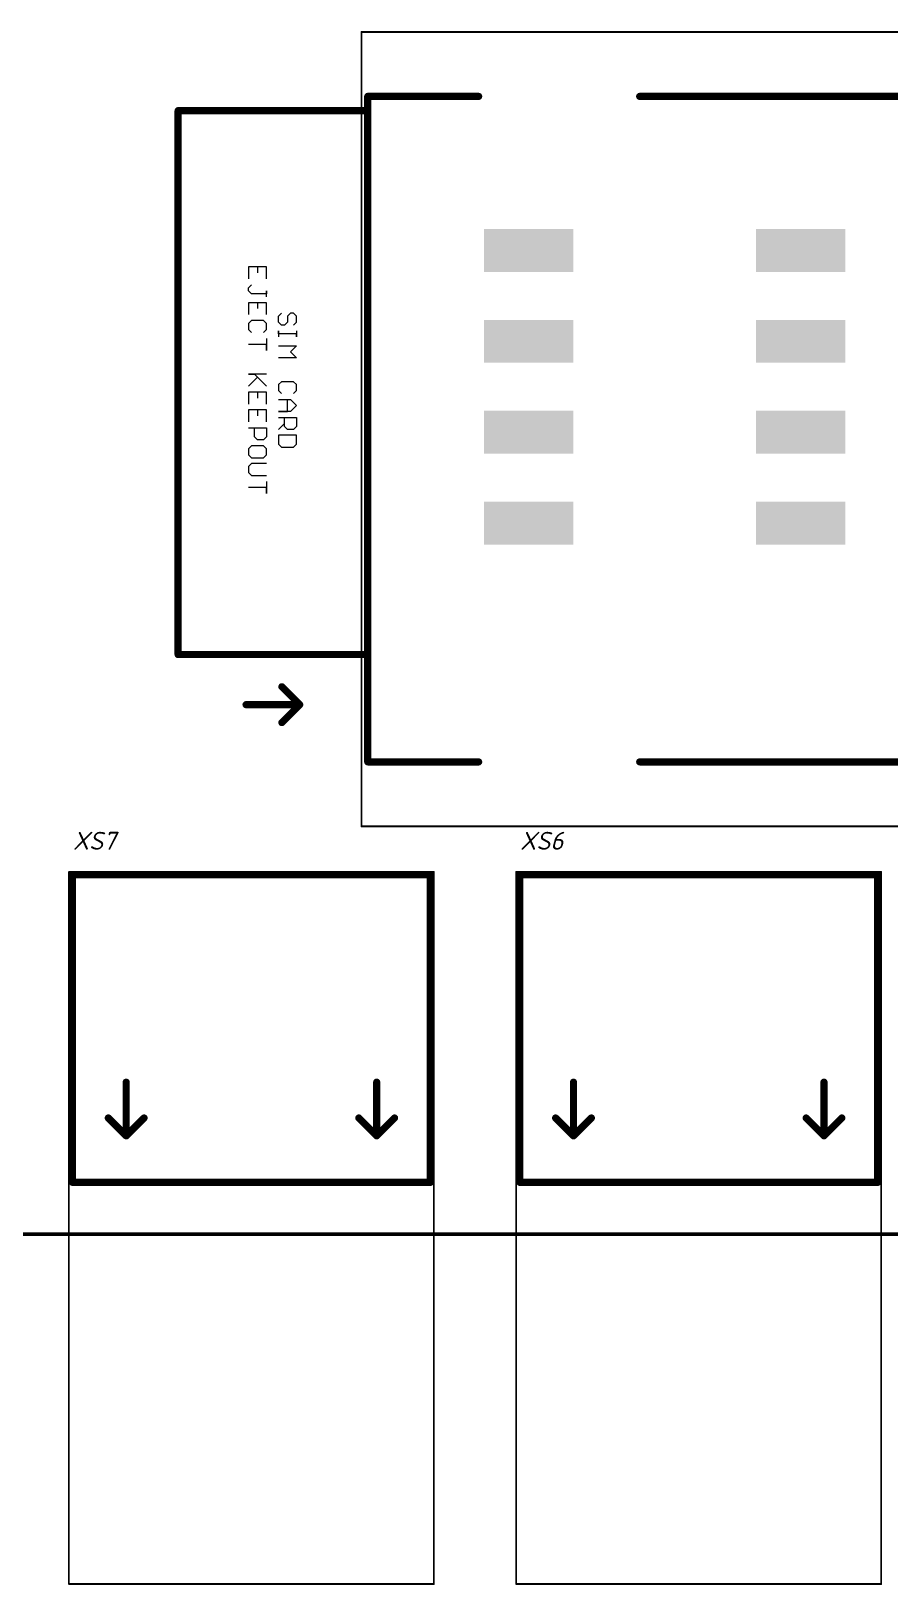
# Model space of a CAD drawing. Header units: millimetres. Extents: x 0 to 594, y 0 to 420.
# Drawn here: x 136.54 to 160.54, y 200.2 to 243.63 of the extents above; entities that cross this region are included whole.
import ezdxf

# ---------------------------------------------------------------- set-up
doc = ezdxf.new("R2010")
doc.units = ezdxf.units.MM
doc.header["$LTSCALE"] = 0.5
for name, color, linetype in [('KeepOutLayer', 6, 'Continuous'), ('Mechanical15', 82, 'Continuous'), ('TopOverlay', 2, 'Continuous')]:
    doc.layers.add(name, color=color, linetype=linetype)
doc.styles.get("Standard").update_dxf_attribs({"font": 'isocpeui.ttf', "height": 2.5})

msp = doc.modelspace()

# ---------------------------------------------------------------- linework, layer by layer
at = {"layer": 'KeepOutLayer', "linetype": 'Continuous', "lineweight": 50}
msp.add_line((75, 210), (194.99999876, 210), dxfattribs=at)
at = {"layer": 'Mechanical15', "linetype": 'Continuous', "lineweight": 25, "const_width": 0.0499999}
for points in [[(145.77500196, 243.60000138), (174.57500024, 243.60000138)], [(145.77500196, 221.40000006), (145.77500196, 243.60000138)], [(145.77500196, 221.40000006), (174.57500024, 221.40000006)], [(137.60003228, 220.12500642), (147.8000322, 220.12500642)], [(137.60003228, 200.22500812), (137.60003228, 220.12500642)], [(147.8000322, 200.22500812), (147.8000322, 220.12500642)], [(150.10006062, 200.22501828), (150.10006062, 220.12501658)], [(150.10006062, 220.12501658), (160.30006054, 220.12501658)], [(160.30006054, 200.22501828), (160.30006054, 220.12501658)], [(137.60003228, 200.22500812), (147.8000322, 200.22500812)], [(150.10006062, 200.22501828), (160.30006054, 200.22501828)]]:
    msp.add_lwpolyline(points, dxfattribs=at)
at = {"layer": 'Mechanical15', "linetype": 'Continuous', "lineweight": 25, "const_width": 0.02499868}
for points in [[(145.77500196, 243.61250072, 1), (145.77500196, 243.58750204, 1)], [(145.77500196, 243.61250072, 1), (145.77500196, 243.58750204, 1)], [(145.77500196, 221.4124994, 1), (145.77500196, 221.38750072, 1)], [(145.77500196, 221.4124994, 1), (145.77500196, 221.38750072, 1)], [(137.58753294, 220.12500642, 1), (137.61253162, 220.12500642, 1)], [(137.58753294, 220.12500642, 1), (137.61253162, 220.12500642, 1)], [(147.78753286, 220.12500642, 1), (147.81253154, 220.12500642, 1)], [(147.78753286, 220.12500642, 1), (147.81253154, 220.12500642, 1)], [(150.08756128, 220.12501658, 1), (150.11255996, 220.12501658, 1)], [(150.08756128, 220.12501658, 1), (150.11255996, 220.12501658, 1)], [(160.2875612, 220.12501658, 1), (160.31255988, 220.12501658, 1)], [(160.2875612, 220.12501658, 1), (160.31255988, 220.12501658, 1)], [(137.58753294, 200.22500812, 1), (137.61253162, 200.22500812, 1)], [(137.58753294, 200.22500812, 1), (137.61253162, 200.22500812, 1)], [(147.78753286, 200.22500812, 1), (147.81253154, 200.22500812, 1)], [(147.78753286, 200.22500812, 1), (147.81253154, 200.22500812, 1)], [(150.08756128, 200.22501828, 1), (150.11255996, 200.22501828, 1)], [(150.08756128, 200.22501828, 1), (150.11255996, 200.22501828, 1)], [(160.2875612, 200.22501828, 1), (160.31255988, 200.22501828, 1)], [(160.2875612, 200.22501828, 1), (160.31255988, 200.22501828, 1)]]:
    msp.add_lwpolyline(points, format="xyb", close=True, dxfattribs=at)
at = {"layer": 'TopOverlay', "linetype": 'Continuous', "lineweight": 13}
for p, q in [((143.11964786, 237.0343376), (142.61981142, 237.0343376)), ((142.61981142, 237.0343376), (142.61981142, 236.70111246)), ((142.86972964, 237.0343376), (142.86972964, 236.8677263)), ((143.11964786, 236.70111246), (143.11964786, 237.0343376)), ((142.61981142, 236.45119424), (142.70311834, 236.53450116)), ((142.61981142, 236.36788986), (142.61981142, 236.45119424)), ((142.70311834, 236.28458294), (142.61981142, 236.36788986)), ((143.11964786, 236.28458294), (142.70311834, 236.28458294)), ((143.11964786, 236.20127602), (143.11964786, 236.36788986)), ((143.11964786, 236.36788986), (143.11964786, 236.28458294)), ((143.11964786, 236.03466472), (142.61981142, 236.03466472)), ((142.61981142, 236.03466472), (142.61981142, 235.70143958)), ((142.86972964, 236.03466472), (142.86972964, 235.86805342)), ((143.11964786, 235.70143958), (143.11964786, 236.03466472)), ((142.70311834, 235.53482828), (142.61981142, 235.45152136)), ((142.61981142, 235.45152136), (142.61981142, 235.28491006)), ((143.03634348, 235.53482828), (142.70311834, 235.53482828)), ((143.11964786, 235.45152136), (143.03634348, 235.53482828)), ((143.11964786, 235.28491006), (143.11964786, 235.45152136)), ((143.45961416, 235.65978866), (143.54292108, 235.74309558)), ((143.45961416, 235.49317736), (143.45961416, 235.65978866)), ((143.54292108, 235.40987044), (143.45961416, 235.49317736)), ((143.62622546, 235.40987044), (143.54292108, 235.40987044)), ((143.70953238, 235.49317736), (143.62622546, 235.40987044)), ((143.7928393, 235.74309558), (143.70953238, 235.65978866)), ((143.70953238, 235.65978866), (143.70953238, 235.49317736)), ((143.87614622, 235.74309558), (143.7928393, 235.74309558)), ((143.9594506, 235.65978866), (143.87614622, 235.74309558)), ((143.87614622, 235.40987044), (143.9594506, 235.49317736)), ((143.9594506, 235.49317736), (143.9594506, 235.65978866)), ((142.61981142, 235.28491006), (142.70311834, 235.20160314)), ((143.03634348, 235.20160314), (143.11964786, 235.28491006)), ((143.11964786, 235.03499184), (143.11964786, 234.7017667)), ((143.45961416, 235.15995222), (143.45961416, 235.24325914)), ((143.45961416, 235.24325914), (143.45961416, 235.07664784)), ((143.9594506, 235.15995222), (143.45961416, 235.15995222)), ((143.9594506, 235.24325914), (143.9594506, 235.07664784)), ((143.9594506, 235.07664784), (143.9594506, 235.15995222)), ((143.11964786, 234.86838054), (142.61981142, 234.86838054)), ((143.11964786, 234.7017667), (143.11964786, 234.86838054)), ((143.45961416, 234.82672708), (143.9594506, 234.82672708)), ((143.9594506, 234.82672708), (143.7928393, 234.66011578)), ((143.7928393, 234.66011578), (143.9594506, 234.49350194)), ((143.9594506, 234.49350194), (143.45961416, 234.49350194)), ((143.11964786, 234.03531896), (142.61981142, 234.03531896)), ((142.61981142, 234.03531896), (142.78642272, 234.03531896)), ((142.86972964, 233.95201204), (142.61981142, 233.70209382)), ((142.78642272, 234.03531896), (143.11964786, 233.70209382)), ((143.11964786, 233.70209382), (142.86972964, 233.95201204)), ((143.54292108, 233.8270542), (143.45961416, 233.74374728)), ((143.45961416, 233.74374728), (143.45961416, 233.57713598)), ((143.87614622, 233.8270542), (143.54292108, 233.8270542)), ((143.9594506, 233.74374728), (143.87614622, 233.8270542)), ((143.9594506, 233.57713598), (143.9594506, 233.74374728)), ((143.11964786, 233.53548252), (142.61981142, 233.53548252)), ((142.61981142, 233.53548252), (142.61981142, 233.20225738)), ((142.86972964, 233.53548252), (142.86972964, 233.36887122)), ((143.11964786, 233.20225738), (143.11964786, 233.53548252)), ((143.45961416, 233.57713598), (143.54292108, 233.49382906)), ((143.45961416, 233.32721776), (143.7928393, 233.32721776)), ((143.70953238, 232.99399262), (143.70953238, 233.32721776)), ((143.7928393, 233.32721776), (143.9594506, 233.16060646)), ((143.87614622, 233.49382906), (143.9594506, 233.57713598)), ((143.11964786, 233.03564608), (142.61981142, 233.03564608)), ((142.61981142, 233.03564608), (142.61981142, 232.70242094)), ((142.86972964, 233.03564608), (142.86972964, 232.86903478)), ((143.11964786, 232.70242094), (143.11964786, 233.03564608)), ((143.7928393, 232.99399262), (143.45961416, 232.99399262)), ((143.45961416, 232.99399262), (143.70953238, 232.99399262)), ((143.45961416, 232.82738132), (143.9594506, 232.82738132)), ((143.62622546, 232.5774631), (143.62622546, 232.82738132)), ((143.9594506, 233.16060646), (143.7928393, 232.99399262)), ((143.9594506, 232.82738132), (143.9594506, 232.5774631)), ((142.61981142, 232.53580964), (143.11964786, 232.53580964)), ((142.78642272, 232.28589142), (142.78642272, 232.53580964)), ((143.11964786, 232.53580964), (143.11964786, 232.28589142)), ((143.62622546, 232.66077002), (143.45961416, 232.49415618)), ((143.9594506, 232.32754488), (143.45961416, 232.32754488)), ((143.45961416, 232.32754488), (143.45961416, 232.07762666)), ((143.70953238, 232.49415618), (143.62622546, 232.5774631)), ((143.87614622, 232.49415618), (143.70953238, 232.49415618)), ((143.9594506, 232.5774631), (143.87614622, 232.49415618)), ((143.9594506, 232.07762666), (143.9594506, 232.32754488)), ((142.70311834, 232.0359732), (142.61981142, 231.95266628)), ((142.61981142, 231.95266628), (142.61981142, 231.78605498)), ((143.03634348, 232.0359732), (142.70311834, 232.0359732)), ((142.86972964, 232.2025845), (142.78642272, 232.28589142)), ((143.03634348, 232.2025845), (142.86972964, 232.2025845)), ((143.11964786, 232.28589142), (143.03634348, 232.2025845)), ((143.11964786, 231.95266628), (143.03634348, 232.0359732)), ((143.11964786, 231.78605498), (143.11964786, 231.95266628)), ((143.45961416, 232.07762666), (143.54292108, 231.99431974)), ((143.54292108, 231.99431974), (143.87614622, 231.99431974)), ((143.87614622, 231.99431974), (143.9594506, 232.07762666)), ((142.61981142, 231.78605498), (142.70311834, 231.70274806)), ((142.70311834, 231.53613676), (142.61981142, 231.45282984)), ((142.70311834, 231.70274806), (143.03634348, 231.70274806)), ((143.11964786, 231.53613676), (142.70311834, 231.53613676)), ((143.03634348, 231.70274806), (143.11964786, 231.78605498)), ((142.61981142, 231.45282984), (142.61981142, 231.28621854)), ((142.61981142, 231.28621854), (142.70311834, 231.20291162)), ((142.70311834, 231.20291162), (143.11964786, 231.20291162)), ((143.11964786, 231.03630032), (143.11964786, 230.70307518)), ((143.11964786, 230.86968902), (142.61981142, 230.86968902)), ((143.11964786, 230.70307518), (143.11964786, 230.86968902))]:
    msp.add_line(p, q, dxfattribs=at)
at = {"layer": 'TopOverlay', "const_width": 0.1999996}
for points in [[(145.9499851, 241.7999999), (149.04998652, 241.7999999)], [(145.9499851, 223.20000154), (145.9499851, 241.7999999)], [(153.54998514, 241.7999999), (173.74998538, 241.7999999)], [(140.64998554, 226.20000062), (140.64998554, 241.4000007)], [(140.64998554, 241.4000007), (145.9499851, 241.4000007)], [(140.64998554, 226.20000062), (145.9499851, 226.20000062)], [(143.54998482, 225.29999988), (144.04998382, 224.80000088)], [(142.54998428, 224.80000088), (144.04998382, 224.80000088)], [(143.54998482, 224.29999934), (144.04998382, 224.79999834)], [(144.04998382, 224.79999834), (144.04998382, 224.80000088)], [(145.9499851, 223.20000154), (149.04998652, 223.20000154)], [(153.54998514, 223.20000154), (173.74998538, 223.20000154)], [(137.70003208, 211.45000726), (137.70003208, 220.05000784)], [(137.70003208, 220.05000784), (147.7000324, 220.05000784)], [(147.7000324, 211.45000726), (147.7000324, 220.05000784)], [(150.20006042, 211.45001742), (150.20006042, 220.050018)], [(150.20006042, 220.050018), (160.20006074, 220.050018)], [(160.20006074, 211.45001742), (160.20006074, 220.050018)], [(139.20003162, 212.7500072), (139.20003162, 214.25000674)], [(146.20003286, 212.7500072), (146.20003286, 214.25000674)], [(151.70005996, 212.75001736), (151.70005996, 214.2500169)], [(158.7000612, 212.75001736), (158.7000612, 214.2500169)], [(138.70003262, 213.25000874), (139.20003162, 212.75000974)], [(139.20003162, 212.7500072), (139.70003316, 213.25000874)], [(145.70003132, 213.25000874), (146.20003032, 212.75000974)], [(146.20003286, 212.75000974), (146.70003186, 213.25000874)], [(151.20006096, 213.2500189), (151.70005996, 212.7500199)], [(151.70005996, 212.75001736), (152.2000615, 213.2500189)], [(158.20005966, 213.2500189), (158.7000612, 212.75001736)], [(158.7000612, 212.7500199), (159.2000602, 213.2500189)], [(139.20003162, 212.7500072), (139.20003162, 212.75000974)], [(146.20003032, 212.75000974), (146.20003286, 212.75000974)], [(146.20003286, 212.7500072), (146.20003286, 212.75000974)], [(151.70005996, 212.75001736), (151.70005996, 212.7500199)], [(158.7000612, 212.75001736), (158.7000612, 212.7500199)], [(137.70003208, 211.45000726), (147.7000324, 211.45000726)], [(150.20006042, 211.45001742), (160.20006074, 211.45001742)]]:
    msp.add_lwpolyline(points, dxfattribs=at)
at = {"layer": 'TopOverlay', "const_width": 0.0999998}
for points in [[(145.9499851, 241.8499998, 1), (145.9499851, 241.75, 1)], [(145.9499851, 241.8499998, 1), (145.9499851, 241.75, 1)], [(149.04998652, 241.8499998, 1), (149.04998652, 241.75, 1)], [(153.54998514, 241.8499998, 1), (153.54998514, 241.75, 1)], [(140.64998554, 241.4500006, 1), (140.64998554, 241.3500008, 1)], [(140.64998554, 241.4500006, 1), (140.64998554, 241.3500008, 1)], [(145.9499851, 241.4500006, 1), (145.9499851, 241.3500008, 1)], [(140.64998554, 226.25000052, 1), (140.64998554, 226.15000072, 1)], [(140.64998554, 226.25000052, 1), (140.64998554, 226.15000072, 1)], [(145.9499851, 226.25000052, 1), (145.9499851, 226.15000072, 1)], [(143.54998482, 225.34999978, 1), (143.54998482, 225.24999998, 1)], [(142.54998428, 224.85000078, 1), (142.54998428, 224.75000098, 1)], [(144.04998382, 224.85000078, 1), (144.04998382, 224.75000098, 1)], [(144.04998382, 224.85000078, 1), (144.04998382, 224.75000098, 1)], [(144.04998382, 224.85000078, 1), (144.04998382, 224.75000098, 1)], [(144.04998382, 224.84999824, 1), (144.04998382, 224.74999844, 1)], [(144.04998382, 224.84999824, 1), (144.04998382, 224.74999844, 1)], [(143.54998482, 224.34999924, 1), (143.54998482, 224.24999944, 1)], [(145.9499851, 223.25000144, 1), (145.9499851, 223.15000164, 1)], [(145.9499851, 223.25000144, 1), (145.9499851, 223.15000164, 1)], [(149.04998652, 223.25000144, 1), (149.04998652, 223.15000164, 1)], [(153.54998514, 223.25000144, 1), (153.54998514, 223.15000164, 1)], [(137.65003218, 220.05000784, 1), (137.75003198, 220.05000784, 1)], [(137.65003218, 220.05000784, 1), (137.75003198, 220.05000784, 1)], [(147.6500325, 220.05000784, 1), (147.7500323, 220.05000784, 1)], [(147.6500325, 220.05000784, 1), (147.7500323, 220.05000784, 1)], [(150.15006052, 220.050018, 1), (150.25006032, 220.050018, 1)], [(150.15006052, 220.050018, 1), (150.25006032, 220.050018, 1)], [(160.15006084, 220.050018, 1), (160.25006064, 220.050018, 1)], [(160.15006084, 220.050018, 1), (160.25006064, 220.050018, 1)], [(139.15003172, 214.25000674, 1), (139.25003152, 214.25000674, 1)], [(146.15003296, 214.25000674, 1), (146.25003276, 214.25000674, 1)], [(151.65006006, 214.2500169, 1), (151.75005986, 214.2500169, 1)], [(158.6500613, 214.2500169, 1), (158.7500611, 214.2500169, 1)], [(138.65003272, 213.25000874, 1), (138.75003252, 213.25000874, 1)], [(139.65003326, 213.25000874, 1), (139.75003306, 213.25000874, 1)], [(145.65003142, 213.25000874, 1), (145.75003122, 213.25000874, 1)], [(146.65003196, 213.25000874, 1), (146.75003176, 213.25000874, 1)], [(151.15006106, 213.2500189, 1), (151.25006086, 213.2500189, 1)], [(152.1500616, 213.2500189, 1), (152.2500614, 213.2500189, 1)], [(158.15005976, 213.2500189, 1), (158.25005956, 213.2500189, 1)], [(159.1500603, 213.2500189, 1), (159.2500601, 213.2500189, 1)], [(139.15003172, 212.75000974, 1), (139.25003152, 212.75000974, 1)], [(139.15003172, 212.75000974, 1), (139.25003152, 212.75000974, 1)], [(139.15003172, 212.7500072, 1), (139.25003152, 212.7500072, 1)], [(139.15003172, 212.7500072, 1), (139.25003152, 212.7500072, 1)], [(139.15003172, 212.7500072, 1), (139.25003152, 212.7500072, 1)], [(146.15003042, 212.75000974, 1), (146.25003022, 212.75000974, 1)], [(146.15003042, 212.75000974, 1), (146.25003022, 212.75000974, 1)], [(146.15003296, 212.75000974, 1), (146.25003276, 212.75000974, 1)], [(146.15003296, 212.75000974, 1), (146.25003276, 212.75000974, 1)], [(146.15003296, 212.75000974, 1), (146.25003276, 212.75000974, 1)], [(146.15003296, 212.7500072, 1), (146.25003276, 212.7500072, 1)], [(146.15003296, 212.7500072, 1), (146.25003276, 212.7500072, 1)], [(151.65006006, 212.7500199, 1), (151.75005986, 212.7500199, 1)], [(151.65006006, 212.7500199, 1), (151.75005986, 212.7500199, 1)], [(151.65006006, 212.75001736, 1), (151.75005986, 212.75001736, 1)], [(151.65006006, 212.75001736, 1), (151.75005986, 212.75001736, 1)], [(151.65006006, 212.75001736, 1), (151.75005986, 212.75001736, 1)], [(158.6500613, 212.7500199, 1), (158.7500611, 212.7500199, 1)], [(158.6500613, 212.7500199, 1), (158.7500611, 212.7500199, 1)], [(158.6500613, 212.75001736, 1), (158.7500611, 212.75001736, 1)], [(158.6500613, 212.75001736, 1), (158.7500611, 212.75001736, 1)], [(158.6500613, 212.75001736, 1), (158.7500611, 212.75001736, 1)], [(137.65003218, 211.45000726, 1), (137.75003198, 211.45000726, 1)], [(137.65003218, 211.45000726, 1), (137.75003198, 211.45000726, 1)], [(147.6500325, 211.45000726, 1), (147.7500323, 211.45000726, 1)], [(147.6500325, 211.45000726, 1), (147.7500323, 211.45000726, 1)], [(150.15006052, 211.45001742, 1), (150.25006032, 211.45001742, 1)], [(150.15006052, 211.45001742, 1), (150.25006032, 211.45001742, 1)], [(160.15006084, 211.45001742, 1), (160.25006064, 211.45001742, 1)], [(160.15006084, 211.45001742, 1), (160.25006064, 211.45001742, 1)]]:
    msp.add_lwpolyline(points, format="xyb", close=True, dxfattribs=at)
at = {"layer": 'TopOverlay'}
for points in [[(149.19998114, 238.09499842), (149.19998114, 236.89500082), (151.69998122, 238.09499842), (151.69998122, 236.89500082)], [(156.80000658, 238.09497556), (156.80000658, 236.89497796), (159.30000666, 238.09497556), (159.30000666, 236.89497796)], [(149.19998114, 235.55499842), (149.19998114, 234.35500082), (151.69998122, 235.55499842), (151.69998122, 234.35500082)], [(156.80000658, 235.55497556), (156.80000658, 234.35497796), (159.30000666, 235.55497556), (159.30000666, 234.35497796)], [(149.20000654, 233.01499842), (149.20000654, 231.81500082), (151.70000662, 233.01499842), (151.70000662, 231.81500082)], [(156.79999642, 233.01500096), (156.79999642, 231.81500336), (159.2999965, 233.01500096), (159.2999965, 231.81500336)], [(149.19998622, 230.47501874), (149.19998622, 229.27502114), (151.6999863, 230.47501874), (151.6999863, 229.27502114)], [(156.80000658, 230.47500096), (156.80000658, 229.27500336), (159.30000666, 230.47500096), (159.30000666, 229.27500336)]]:
    msp.add_solid(points, dxfattribs=at)

# ---------------------------------------------------------------- texts
for s, p in [('XS7', (137.71001428, 220.7474639)), ('XS6', (150.20562048, 220.74747406))]:
    msp.add_text(s, height=0.499999, dxfattribs=at).set_placement(p)

doc.saveas('drawing.dxf')
